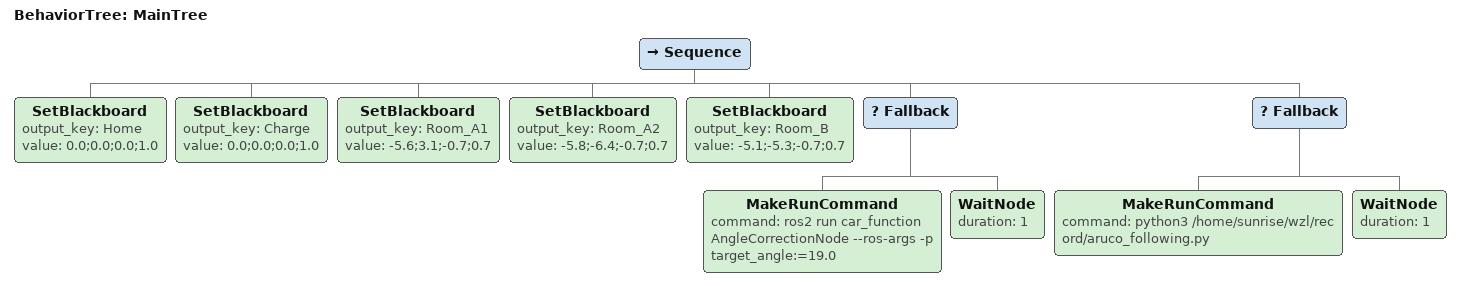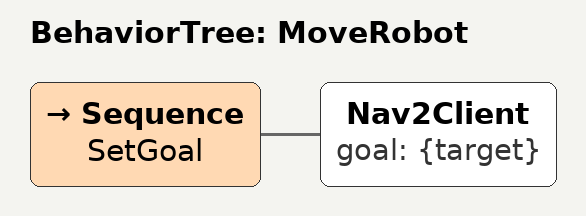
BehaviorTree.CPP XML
<root main_tree_to_execute="MainTree">
    <BehaviorTree ID="MainTree">
        <Sequence>
            <!-- 相关位置坐标设置 -->
            <SetBlackboard output_key="Home" value="0.0;0.0;0.0;1.0"/>
            <SetBlackboard output_key="Charge" value="0.0;0.0;0.0;1.0"/>
            <SetBlackboard output_key="Room_A1" value="-5.6;3.1;-0.7;0.7"/>
            <SetBlackboard output_key="Room_A2" value="-5.8;-6.4;-0.7;0.7"/>
            <SetBlackboard output_key="Room_B" value="-5.1;-5.3;-0.7;0.7"/>

            <!-- 出发去房间A1 -->
            <Fallback>
                <!-- 药瓶检测 -->
                <!-- 姿态对齐 -->
                <MakeRunCommand command="ros2 run car_function AngleCorrectionNode --ros-args -p target_angle:=19.0"/>
                <WaitNode duration="1"/>
            </Fallback>
            <Fallback>
                <!-- 自动回充 -->
                <MakeRunCommand command="python3 /home/sunrise/wzl/record/aruco_following.py"/>
                <WaitNode duration="1"/>
            </Fallback>

            <!-- 回去充电桩 -->

        </Sequence>
    </BehaviorTree>

    <BehaviorTree ID="MoveRobot">
        <Sequence name="SetGoal">
            <Nav2Client goal="{target}"/>
        </Sequence>
    </BehaviorTree>
</root>
